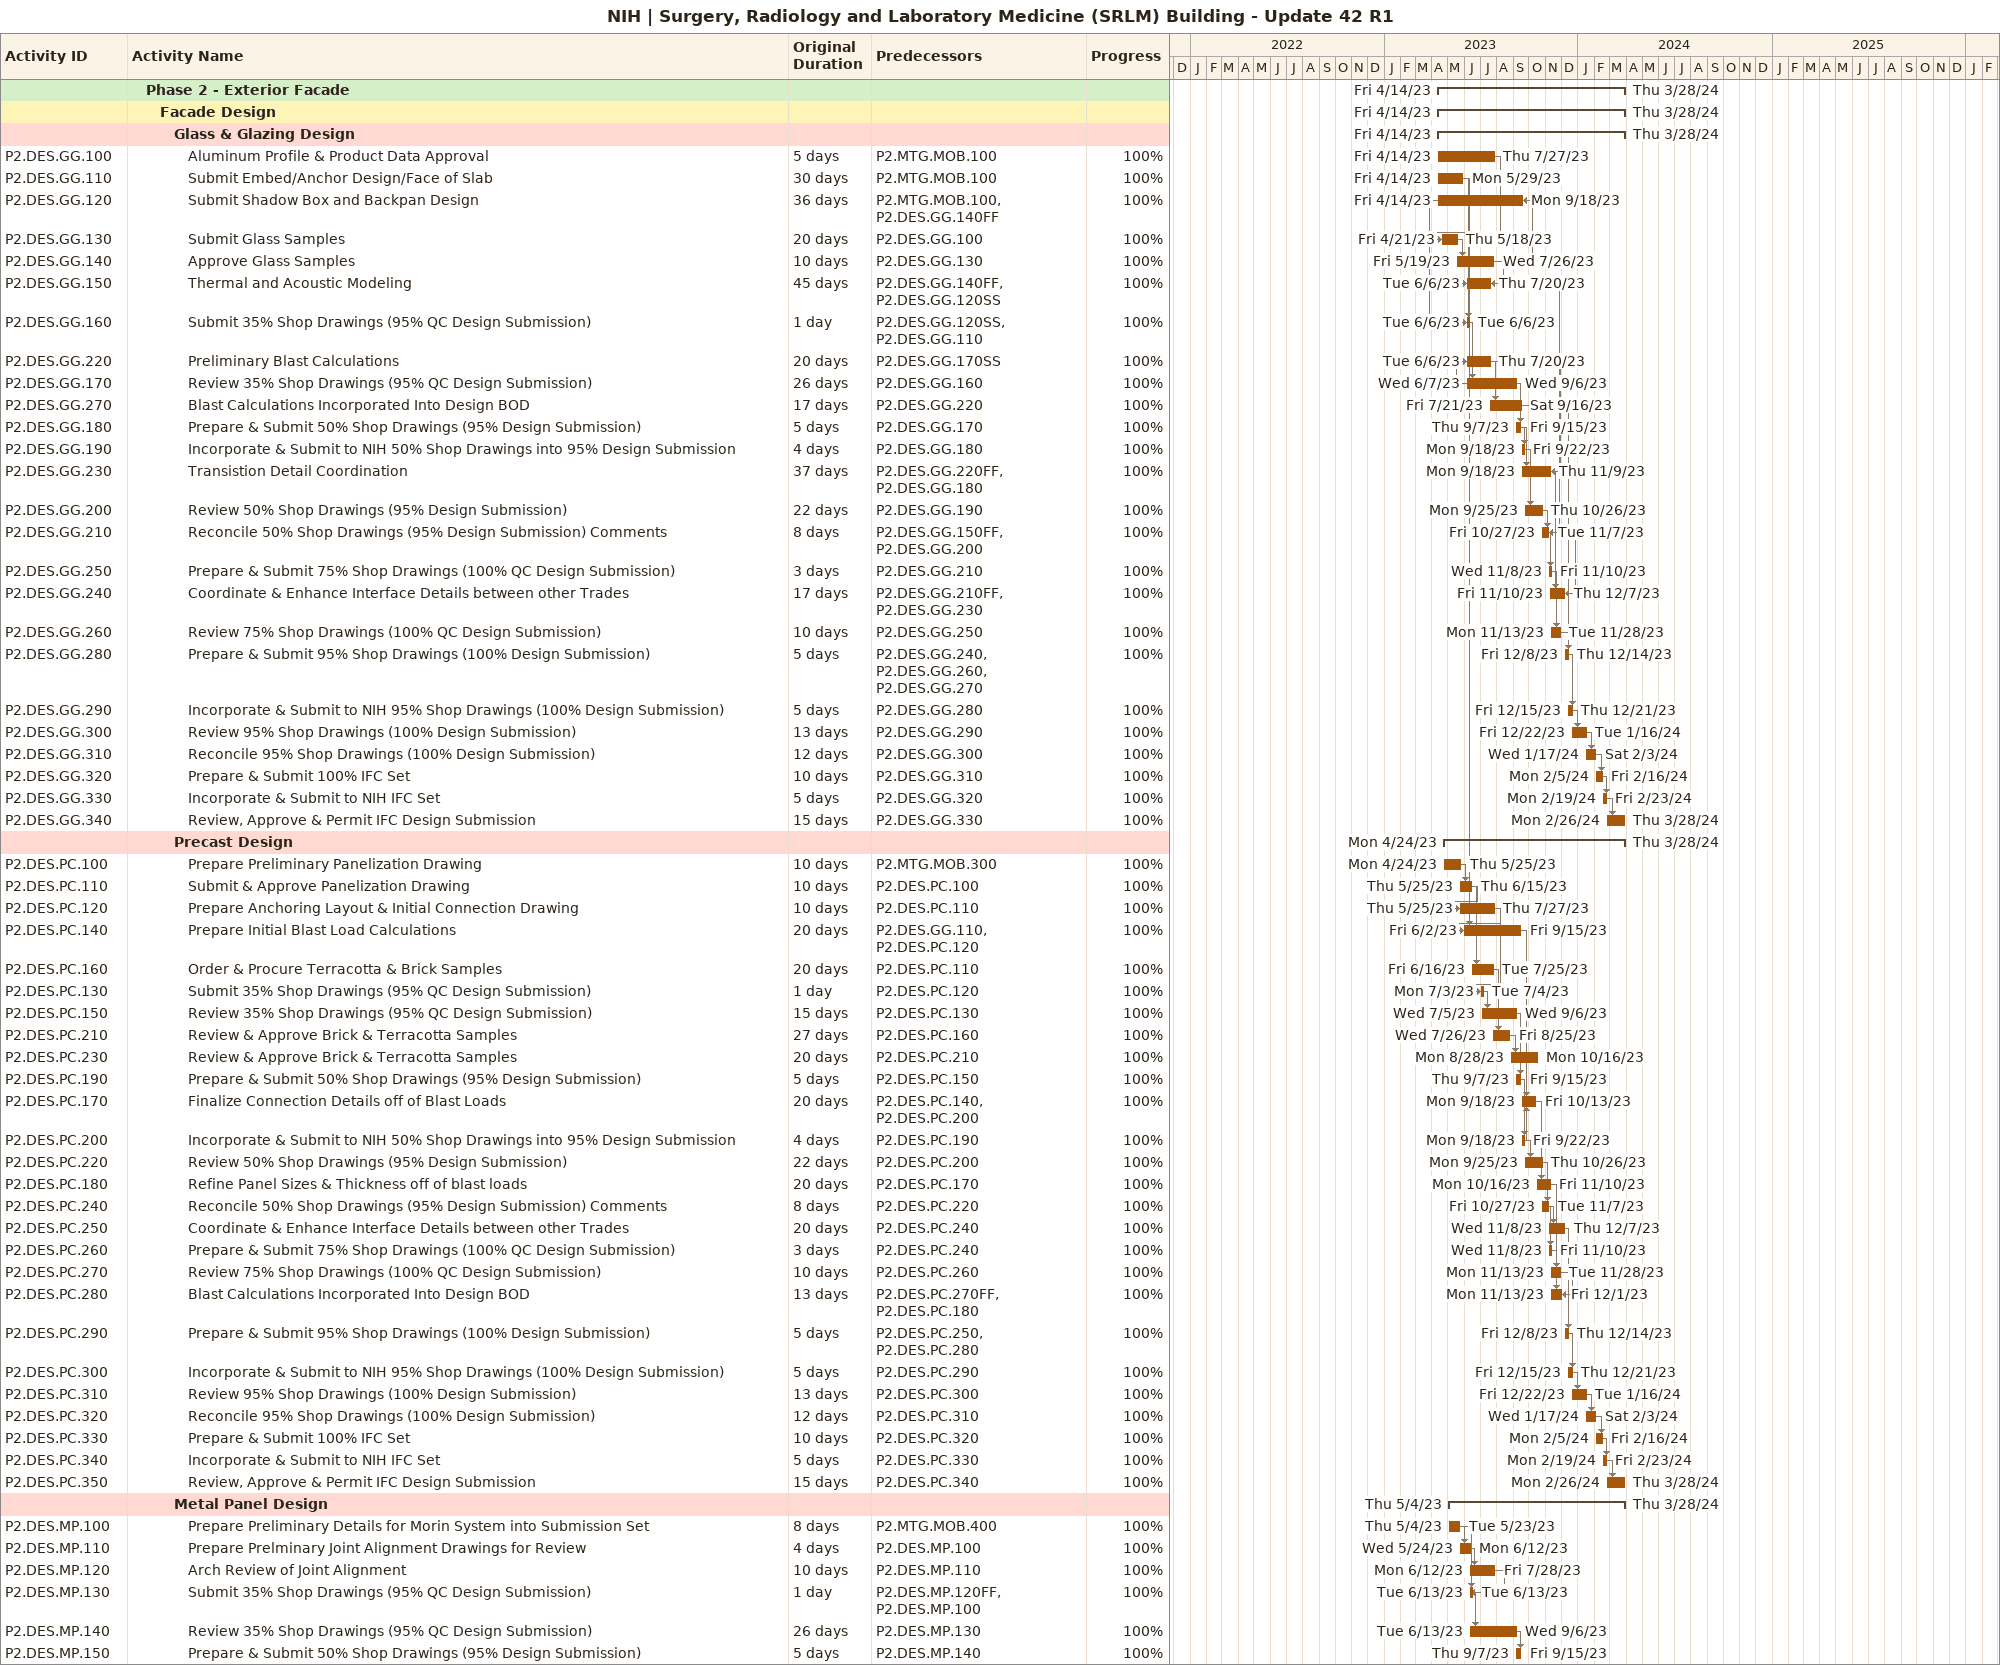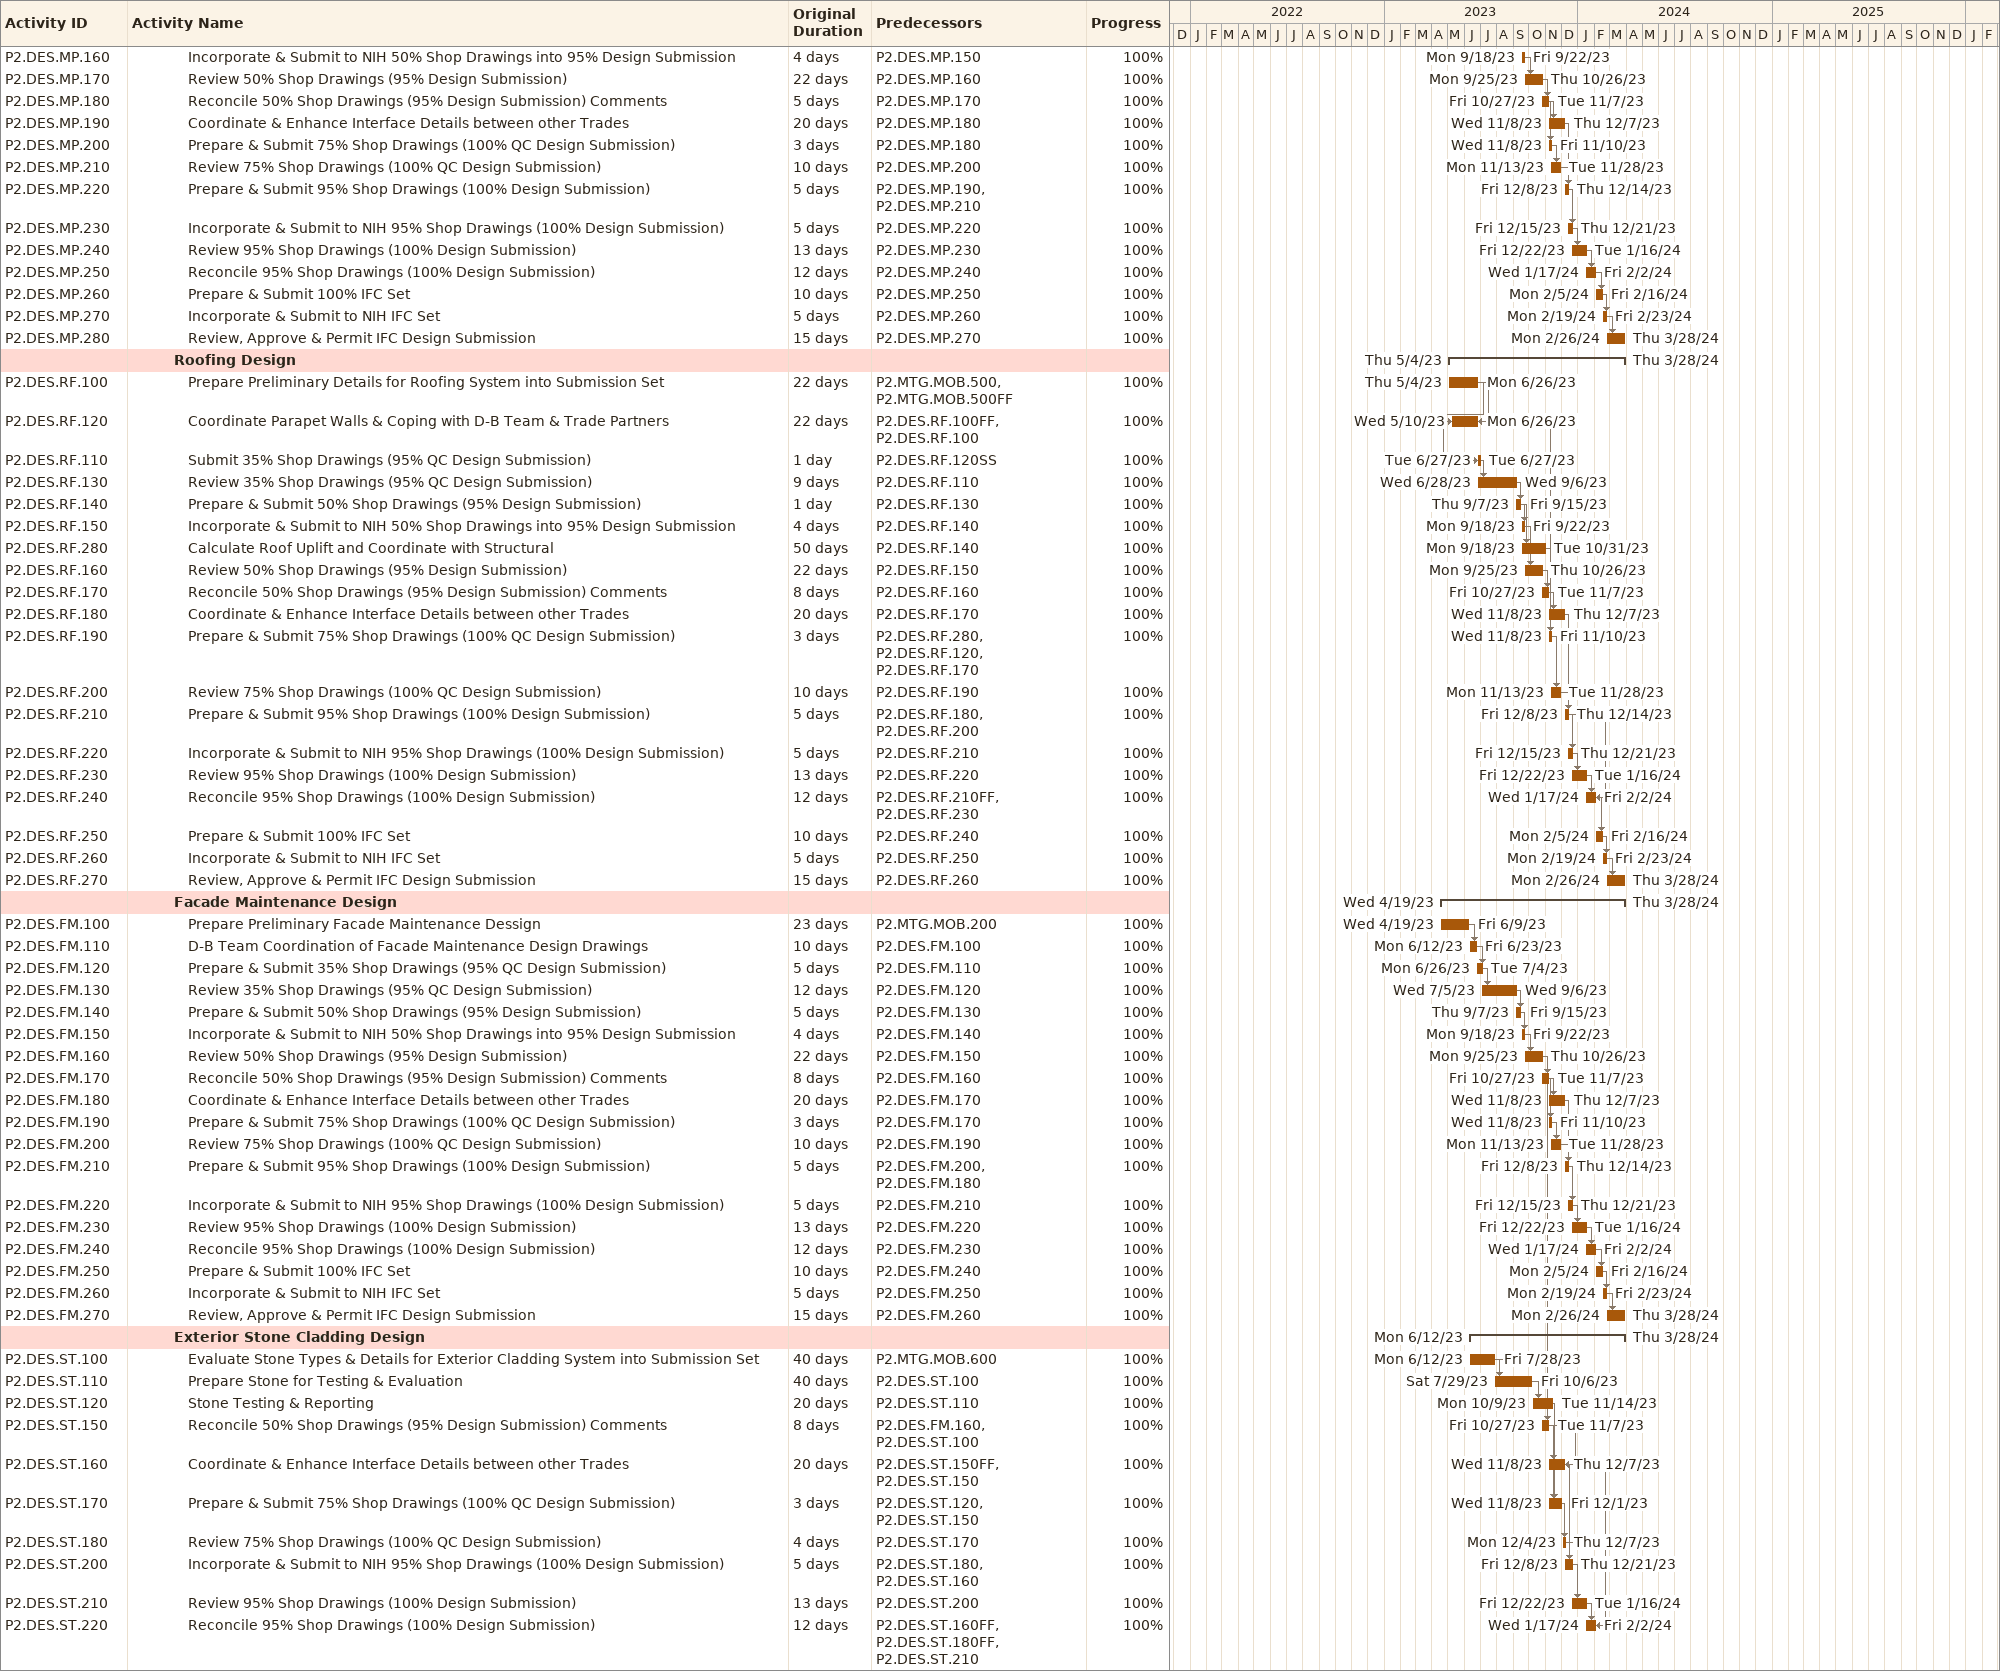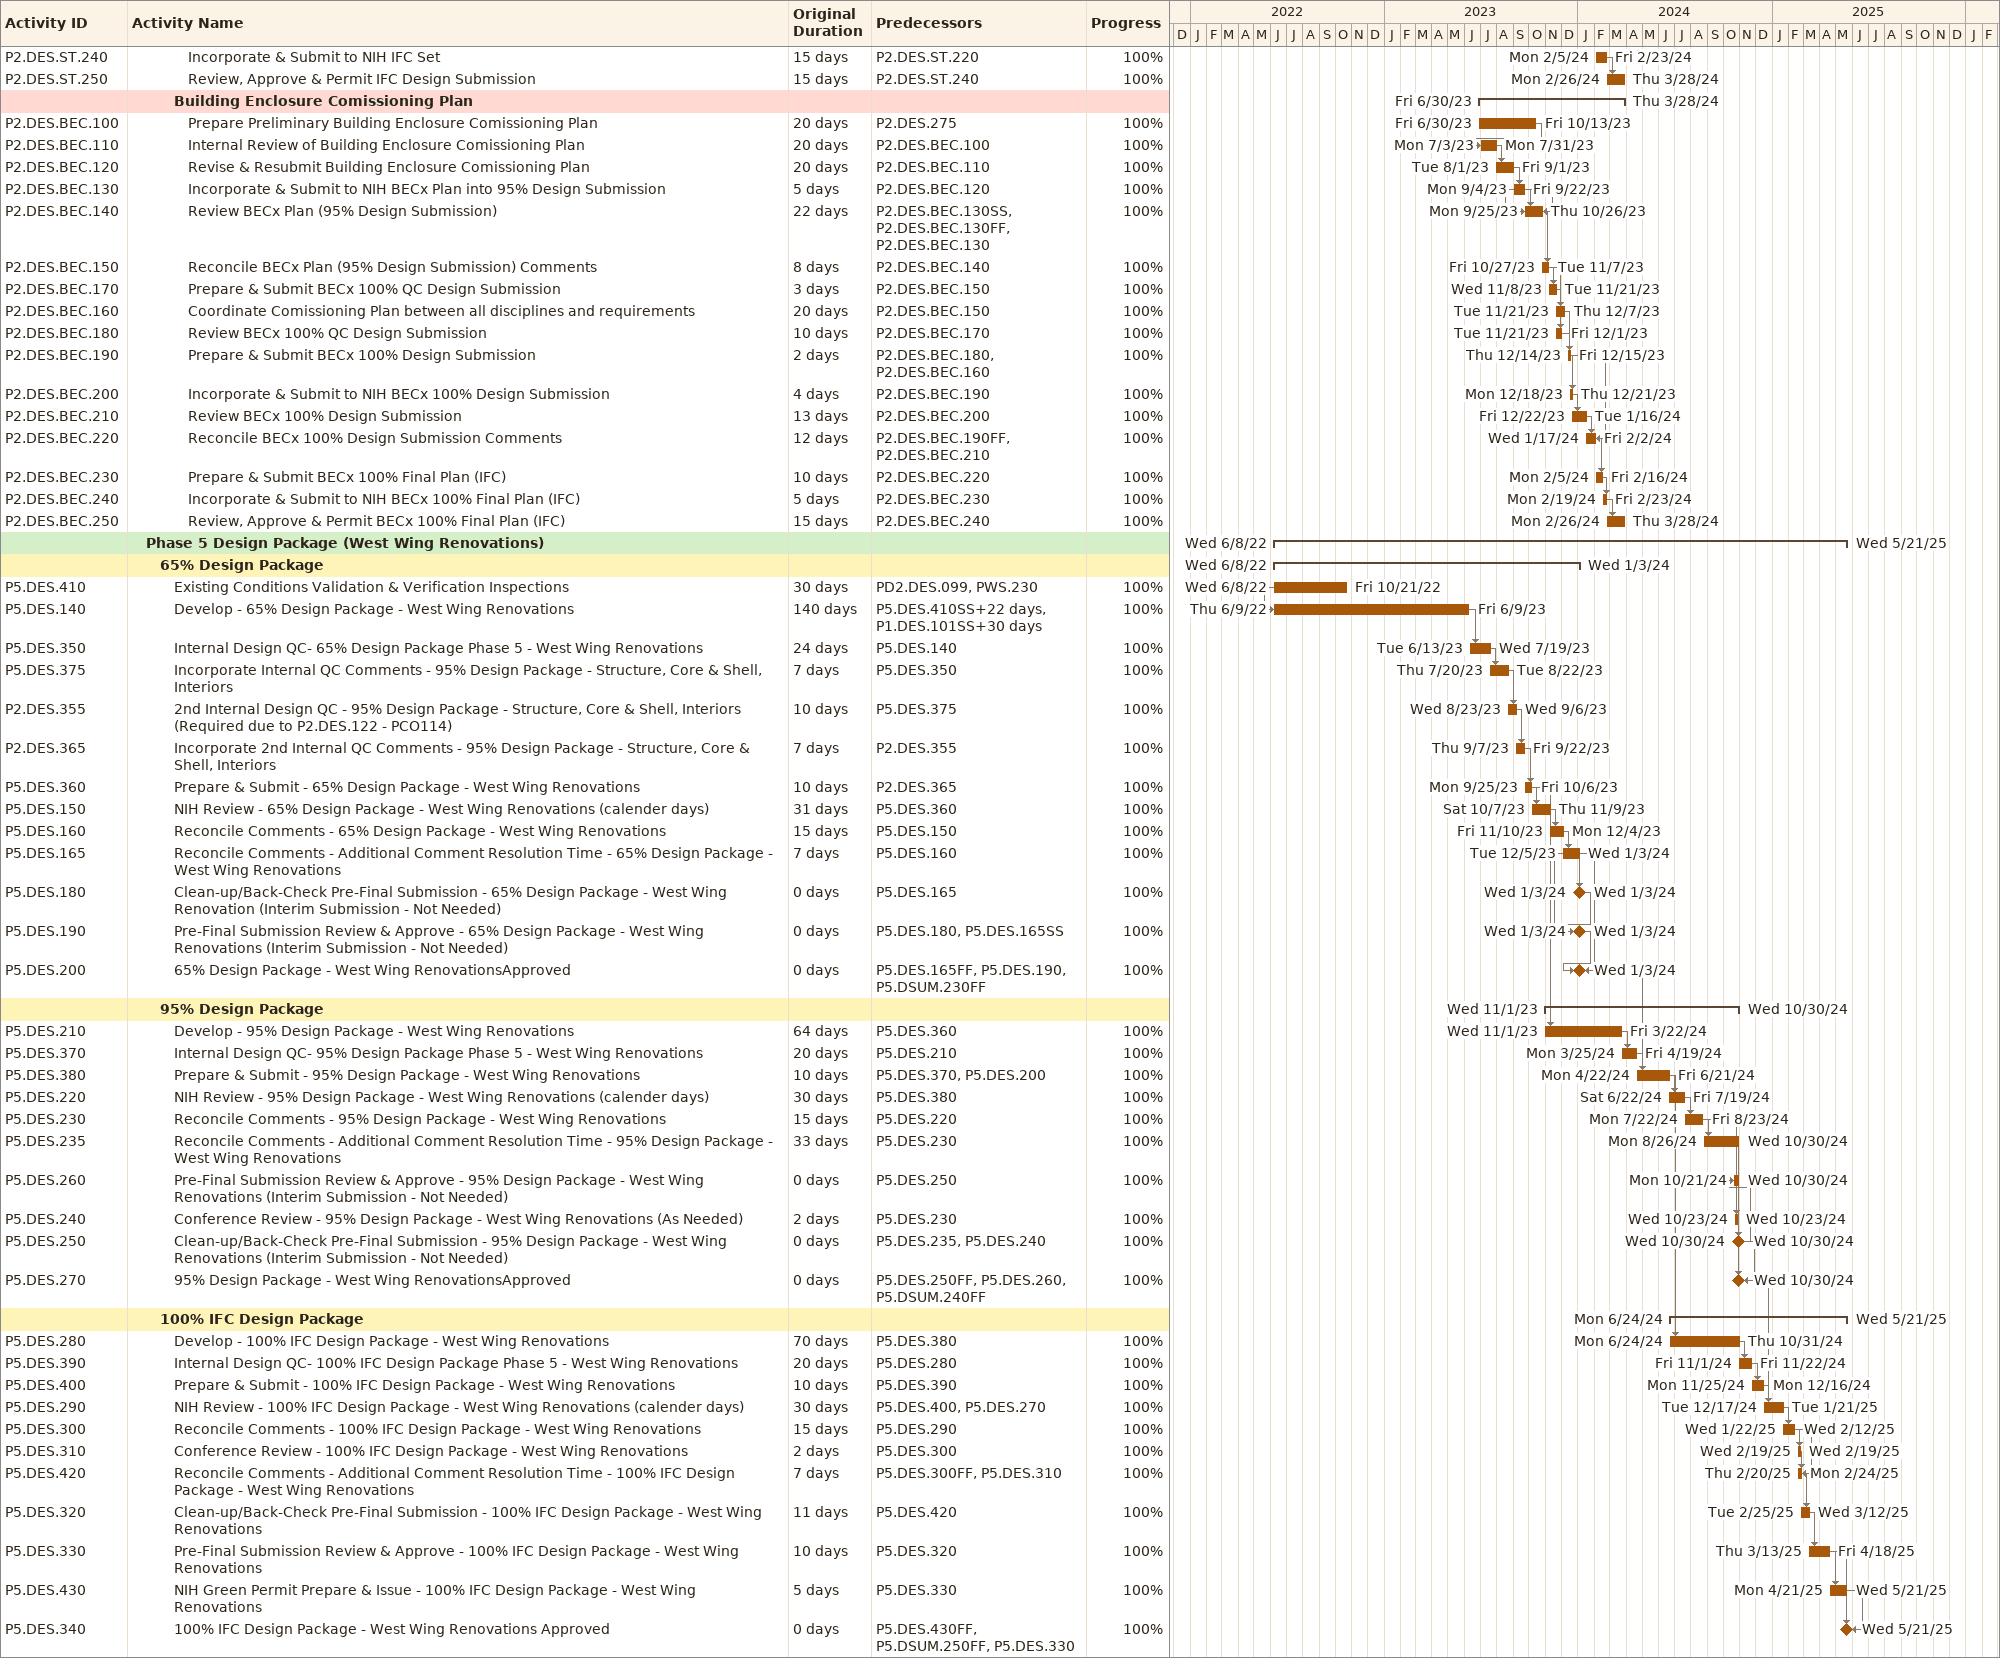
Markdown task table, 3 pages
NIH | Surgery, Radiology and Laboratory Medicine (SRLM) Building - Update 42 R1

| ID | Level | Task | Original duration | Start | Finish | Predecessors | % complete |
|---|---|---|---|---|---|---|---|
|  | 2 | **Phase 2 - Exterior Facade** |  | 2023-04-14 | 2024-03-28 |  |  |
|  | 3 | **Facade Design** |  | 2023-04-14 | 2024-03-28 |  |  |
|  | 4 | **Glass & Glazing Design** |  | 2023-04-14 | 2024-03-28 |  |  |
| P2.DES.GG.100 | 5 | Aluminum Profile & Product Data Approval | 5d | 2023-04-14 | 2023-07-27 | P2.MTG.MOB.100 | 100 |
| P2.DES.GG.110 | 5 | Submit Embed/Anchor Design/Face of Slab | 30d | 2023-04-14 | 2023-05-29 | P2.MTG.MOB.100 | 100 |
| P2.DES.GG.120 | 5 | Submit Shadow Box and Backpan Design | 36d | 2023-04-14 | 2023-09-18 | P2.MTG.MOB.100, P2.DES.GG.140FF | 100 |
| P2.DES.GG.130 | 5 | Submit Glass Samples | 20d | 2023-04-21 | 2023-05-18 | P2.DES.GG.100 | 100 |
| P2.DES.GG.140 | 5 | Approve Glass Samples | 10d | 2023-05-19 | 2023-07-26 | P2.DES.GG.130 | 100 |
| P2.DES.GG.150 | 5 | Thermal and Acoustic Modeling | 45d | 2023-06-06 | 2023-07-20 | P2.DES.GG.140FF, P2.DES.GG.120SS | 100 |
| P2.DES.GG.160 | 5 | Submit 35% Shop Drawings (95% QC Design Submission) | 1d | 2023-06-06 | 2023-06-06 | P2.DES.GG.120SS, P2.DES.GG.110 | 100 |
| P2.DES.GG.220 | 5 | Preliminary Blast Calculations | 20d | 2023-06-06 | 2023-07-20 | P2.DES.GG.170SS | 100 |
| P2.DES.GG.170 | 5 | Review 35% Shop Drawings (95% QC Design Submission) | 26d | 2023-06-07 | 2023-09-06 | P2.DES.GG.160 | 100 |
| P2.DES.GG.270 | 5 | Blast Calculations Incorporated Into Design BOD | 17d | 2023-07-21 | 2023-09-16 | P2.DES.GG.220 | 100 |
| P2.DES.GG.180 | 5 | Prepare & Submit 50% Shop Drawings (95% Design Submission) | 5d | 2023-09-07 | 2023-09-15 | P2.DES.GG.170 | 100 |
| P2.DES.GG.190 | 5 | Incorporate & Submit to NIH 50% Shop Drawings into 95% Design Submission | 4d | 2023-09-18 | 2023-09-22 | P2.DES.GG.180 | 100 |
| P2.DES.GG.230 | 5 | Transistion Detail Coordination | 37d | 2023-09-18 | 2023-11-09 | P2.DES.GG.220FF, P2.DES.GG.180 | 100 |
| P2.DES.GG.200 | 5 | Review 50% Shop Drawings (95% Design Submission) | 22d | 2023-09-25 | 2023-10-26 | P2.DES.GG.190 | 100 |
| P2.DES.GG.210 | 5 | Reconcile 50% Shop Drawings (95% Design Submission) Comments | 8d | 2023-10-27 | 2023-11-07 | P2.DES.GG.150FF, P2.DES.GG.200 | 100 |
| P2.DES.GG.250 | 5 | Prepare & Submit 75% Shop Drawings (100% QC Design Submission) | 3d | 2023-11-08 | 2023-11-10 | P2.DES.GG.210 | 100 |
| P2.DES.GG.240 | 5 | Coordinate & Enhance Interface Details between other Trades | 17d | 2023-11-10 | 2023-12-07 | P2.DES.GG.210FF, P2.DES.GG.230 | 100 |
| P2.DES.GG.260 | 5 | Review 75% Shop Drawings (100% QC Design Submission) | 10d | 2023-11-13 | 2023-11-28 | P2.DES.GG.250 | 100 |
| P2.DES.GG.280 | 5 | Prepare & Submit 95% Shop Drawings (100% Design Submission) | 5d | 2023-12-08 | 2023-12-14 | P2.DES.GG.240, P2.DES.GG.260, P2.DES.GG.270 | 100 |
| P2.DES.GG.290 | 5 | Incorporate & Submit to NIH 95% Shop Drawings (100% Design Submission) | 5d | 2023-12-15 | 2023-12-21 | P2.DES.GG.280 | 100 |
| P2.DES.GG.300 | 5 | Review 95% Shop Drawings (100% Design Submission) | 13d | 2023-12-22 | 2024-01-16 | P2.DES.GG.290 | 100 |
| P2.DES.GG.310 | 5 | Reconcile 95% Shop Drawings (100% Design Submission) | 12d | 2024-01-17 | 2024-02-03 | P2.DES.GG.300 | 100 |
| P2.DES.GG.320 | 5 | Prepare & Submit 100% IFC Set | 10d | 2024-02-05 | 2024-02-16 | P2.DES.GG.310 | 100 |
| P2.DES.GG.330 | 5 | Incorporate & Submit to NIH IFC Set | 5d | 2024-02-19 | 2024-02-23 | P2.DES.GG.320 | 100 |
| P2.DES.GG.340 | 5 | Review, Approve & Permit IFC Design Submission | 15d | 2024-02-26 | 2024-03-28 | P2.DES.GG.330 | 100 |
|  | 4 | **Precast Design** |  | 2023-04-24 | 2024-03-28 |  |  |
| P2.DES.PC.100 | 5 | Prepare Preliminary Panelization Drawing | 10d | 2023-04-24 | 2023-05-25 | P2.MTG.MOB.300 | 100 |
| P2.DES.PC.110 | 5 | Submit & Approve Panelization Drawing | 10d | 2023-05-25 | 2023-06-15 | P2.DES.PC.100 | 100 |
| P2.DES.PC.120 | 5 | Prepare Anchoring Layout & Initial Connection Drawing | 10d | 2023-05-25 | 2023-07-27 | P2.DES.PC.110 | 100 |
| P2.DES.PC.140 | 5 | Prepare Initial Blast Load Calculations | 20d | 2023-06-02 | 2023-09-15 | P2.DES.GG.110, P2.DES.PC.120 | 100 |
| P2.DES.PC.160 | 5 | Order & Procure Terracotta & Brick Samples | 20d | 2023-06-16 | 2023-07-25 | P2.DES.PC.110 | 100 |
| P2.DES.PC.130 | 5 | Submit 35% Shop Drawings (95% QC Design Submission) | 1d | 2023-07-03 | 2023-07-04 | P2.DES.PC.120 | 100 |
| P2.DES.PC.150 | 5 | Review 35% Shop Drawings (95% QC Design Submission) | 15d | 2023-07-05 | 2023-09-06 | P2.DES.PC.130 | 100 |
| P2.DES.PC.210 | 5 | Review & Approve Brick & Terracotta Samples | 27d | 2023-07-26 | 2023-08-25 | P2.DES.PC.160 | 100 |
| P2.DES.PC.230 | 5 | Review & Approve Brick & Terracotta Samples | 20d | 2023-08-28 | 2023-10-16 | P2.DES.PC.210 | 100 |
| P2.DES.PC.190 | 5 | Prepare & Submit 50% Shop Drawings (95% Design Submission) | 5d | 2023-09-07 | 2023-09-15 | P2.DES.PC.150 | 100 |
| P2.DES.PC.170 | 5 | Finalize Connection Details off of Blast Loads | 20d | 2023-09-18 | 2023-10-13 | P2.DES.PC.140, P2.DES.PC.200 | 100 |
| P2.DES.PC.200 | 5 | Incorporate & Submit to NIH 50% Shop Drawings into 95% Design Submission | 4d | 2023-09-18 | 2023-09-22 | P2.DES.PC.190 | 100 |
| P2.DES.PC.220 | 5 | Review 50% Shop Drawings (95% Design Submission) | 22d | 2023-09-25 | 2023-10-26 | P2.DES.PC.200 | 100 |
| P2.DES.PC.180 | 5 | Refine Panel Sizes & Thickness off of blast loads | 20d | 2023-10-16 | 2023-11-10 | P2.DES.PC.170 | 100 |
| P2.DES.PC.240 | 5 | Reconcile 50% Shop Drawings (95% Design Submission) Comments | 8d | 2023-10-27 | 2023-11-07 | P2.DES.PC.220 | 100 |
| P2.DES.PC.250 | 5 | Coordinate & Enhance Interface Details between other Trades | 20d | 2023-11-08 | 2023-12-07 | P2.DES.PC.240 | 100 |
| P2.DES.PC.260 | 5 | Prepare & Submit 75% Shop Drawings (100% QC Design Submission) | 3d | 2023-11-08 | 2023-11-10 | P2.DES.PC.240 | 100 |
| P2.DES.PC.270 | 5 | Review 75% Shop Drawings (100% QC Design Submission) | 10d | 2023-11-13 | 2023-11-28 | P2.DES.PC.260 | 100 |
| P2.DES.PC.280 | 5 | Blast Calculations Incorporated Into Design BOD | 13d | 2023-11-13 | 2023-12-01 | P2.DES.PC.270FF, P2.DES.PC.180 | 100 |
| P2.DES.PC.290 | 5 | Prepare & Submit 95% Shop Drawings (100% Design Submission) | 5d | 2023-12-08 | 2023-12-14 | P2.DES.PC.250, P2.DES.PC.280 | 100 |
| P2.DES.PC.300 | 5 | Incorporate & Submit to NIH 95% Shop Drawings (100% Design Submission) | 5d | 2023-12-15 | 2023-12-21 | P2.DES.PC.290 | 100 |
| P2.DES.PC.310 | 5 | Review 95% Shop Drawings (100% Design Submission) | 13d | 2023-12-22 | 2024-01-16 | P2.DES.PC.300 | 100 |
| P2.DES.PC.320 | 5 | Reconcile 95% Shop Drawings (100% Design Submission) | 12d | 2024-01-17 | 2024-02-03 | P2.DES.PC.310 | 100 |
| P2.DES.PC.330 | 5 | Prepare & Submit 100% IFC Set | 10d | 2024-02-05 | 2024-02-16 | P2.DES.PC.320 | 100 |
| P2.DES.PC.340 | 5 | Incorporate & Submit to NIH IFC Set | 5d | 2024-02-19 | 2024-02-23 | P2.DES.PC.330 | 100 |
| P2.DES.PC.350 | 5 | Review, Approve & Permit IFC Design Submission | 15d | 2024-02-26 | 2024-03-28 | P2.DES.PC.340 | 100 |
|  | 4 | **Metal Panel Design** |  | 2023-05-04 | 2024-03-28 |  |  |
| P2.DES.MP.100 | 5 | Prepare Preliminary Details for Morin System into Submission Set | 8d | 2023-05-04 | 2023-05-23 | P2.MTG.MOB.400 | 100 |
| P2.DES.MP.110 | 5 | Prepare Prelminary Joint Alignment Drawings for Review | 4d | 2023-05-24 | 2023-06-12 | P2.DES.MP.100 | 100 |
| P2.DES.MP.120 | 5 | Arch Review of Joint Alignment | 10d | 2023-06-12 | 2023-07-28 | P2.DES.MP.110 | 100 |
| P2.DES.MP.130 | 5 | Submit 35% Shop Drawings (95% QC Design Submission) | 1d | 2023-06-13 | 2023-06-13 | P2.DES.MP.120FF, P2.DES.MP.100 | 100 |
| P2.DES.MP.140 | 5 | Review 35% Shop Drawings (95% QC Design Submission) | 26d | 2023-06-13 | 2023-09-06 | P2.DES.MP.130 | 100 |
| P2.DES.MP.150 | 5 | Prepare & Submit 50% Shop Drawings (95% Design Submission) | 5d | 2023-09-07 | 2023-09-15 | P2.DES.MP.140 | 100 |
| P2.DES.MP.160 | 5 | Incorporate & Submit to NIH 50% Shop Drawings into 95% Design Submission | 4d | 2023-09-18 | 2023-09-22 | P2.DES.MP.150 | 100 |
| P2.DES.MP.170 | 5 | Review 50% Shop Drawings (95% Design Submission) | 22d | 2023-09-25 | 2023-10-26 | P2.DES.MP.160 | 100 |
| P2.DES.MP.180 | 5 | Reconcile 50% Shop Drawings (95% Design Submission) Comments | 5d | 2023-10-27 | 2023-11-07 | P2.DES.MP.170 | 100 |
| P2.DES.MP.190 | 5 | Coordinate & Enhance Interface Details between other Trades | 20d | 2023-11-08 | 2023-12-07 | P2.DES.MP.180 | 100 |
| P2.DES.MP.200 | 5 | Prepare & Submit 75% Shop Drawings (100% QC Design Submission) | 3d | 2023-11-08 | 2023-11-10 | P2.DES.MP.180 | 100 |
| P2.DES.MP.210 | 5 | Review 75% Shop Drawings (100% QC Design Submission) | 10d | 2023-11-13 | 2023-11-28 | P2.DES.MP.200 | 100 |
| P2.DES.MP.220 | 5 | Prepare & Submit 95% Shop Drawings (100% Design Submission) | 5d | 2023-12-08 | 2023-12-14 | P2.DES.MP.190, P2.DES.MP.210 | 100 |
| P2.DES.MP.230 | 5 | Incorporate & Submit to NIH 95% Shop Drawings (100% Design Submission) | 5d | 2023-12-15 | 2023-12-21 | P2.DES.MP.220 | 100 |
| P2.DES.MP.240 | 5 | Review 95% Shop Drawings (100% Design Submission) | 13d | 2023-12-22 | 2024-01-16 | P2.DES.MP.230 | 100 |
| P2.DES.MP.250 | 5 | Reconcile 95% Shop Drawings (100% Design Submission) | 12d | 2024-01-17 | 2024-02-02 | P2.DES.MP.240 | 100 |
| P2.DES.MP.260 | 5 | Prepare & Submit 100% IFC Set | 10d | 2024-02-05 | 2024-02-16 | P2.DES.MP.250 | 100 |
| P2.DES.MP.270 | 5 | Incorporate & Submit to NIH IFC Set | 5d | 2024-02-19 | 2024-02-23 | P2.DES.MP.260 | 100 |
| P2.DES.MP.280 | 5 | Review, Approve & Permit IFC Design Submission | 15d | 2024-02-26 | 2024-03-28 | P2.DES.MP.270 | 100 |
|  | 4 | **Roofing Design** |  | 2023-05-04 | 2024-03-28 |  |  |
| P2.DES.RF.100 | 5 | Prepare Preliminary Details for Roofing System into Submission Set | 22d | 2023-05-04 | 2023-06-26 | P2.MTG.MOB.500, P2.MTG.MOB.500FF | 100 |
| P2.DES.RF.120 | 5 | Coordinate Parapet Walls & Coping with D-B Team & Trade Partners | 22d | 2023-05-10 | 2023-06-26 | P2.DES.RF.100FF, P2.DES.RF.100 | 100 |
| P2.DES.RF.110 | 5 | Submit 35% Shop Drawings (95% QC Design Submission) | 1d | 2023-06-27 | 2023-06-27 | P2.DES.RF.120SS | 100 |
| P2.DES.RF.130 | 5 | Review 35% Shop Drawings (95% QC Design Submission) | 9d | 2023-06-28 | 2023-09-06 | P2.DES.RF.110 | 100 |
| P2.DES.RF.140 | 5 | Prepare & Submit 50% Shop Drawings (95% Design Submission) | 1d | 2023-09-07 | 2023-09-15 | P2.DES.RF.130 | 100 |
| P2.DES.RF.150 | 5 | Incorporate & Submit to NIH 50% Shop Drawings into 95% Design Submission | 4d | 2023-09-18 | 2023-09-22 | P2.DES.RF.140 | 100 |
| P2.DES.RF.280 | 5 | Calculate Roof Uplift and Coordinate with Structural | 50d | 2023-09-18 | 2023-10-31 | P2.DES.RF.140 | 100 |
| P2.DES.RF.160 | 5 | Review 50% Shop Drawings (95% Design Submission) | 22d | 2023-09-25 | 2023-10-26 | P2.DES.RF.150 | 100 |
| P2.DES.RF.170 | 5 | Reconcile 50% Shop Drawings (95% Design Submission) Comments | 8d | 2023-10-27 | 2023-11-07 | P2.DES.RF.160 | 100 |
| P2.DES.RF.180 | 5 | Coordinate & Enhance Interface Details between other Trades | 20d | 2023-11-08 | 2023-12-07 | P2.DES.RF.170 | 100 |
| P2.DES.RF.190 | 5 | Prepare & Submit 75% Shop Drawings (100% QC Design Submission) | 3d | 2023-11-08 | 2023-11-10 | P2.DES.RF.280, P2.DES.RF.120, P2.DES.RF.170 | 100 |
| P2.DES.RF.200 | 5 | Review 75% Shop Drawings (100% QC Design Submission) | 10d | 2023-11-13 | 2023-11-28 | P2.DES.RF.190 | 100 |
| P2.DES.RF.210 | 5 | Prepare & Submit 95% Shop Drawings (100% Design Submission) | 5d | 2023-12-08 | 2023-12-14 | P2.DES.RF.180, P2.DES.RF.200 | 100 |
| P2.DES.RF.220 | 5 | Incorporate & Submit to NIH 95% Shop Drawings (100% Design Submission) | 5d | 2023-12-15 | 2023-12-21 | P2.DES.RF.210 | 100 |
| P2.DES.RF.230 | 5 | Review 95% Shop Drawings (100% Design Submission) | 13d | 2023-12-22 | 2024-01-16 | P2.DES.RF.220 | 100 |
| P2.DES.RF.240 | 5 | Reconcile 95% Shop Drawings (100% Design Submission) | 12d | 2024-01-17 | 2024-02-02 | P2.DES.RF.210FF, P2.DES.RF.230 | 100 |
| P2.DES.RF.250 | 5 | Prepare & Submit 100% IFC Set | 10d | 2024-02-05 | 2024-02-16 | P2.DES.RF.240 | 100 |
| P2.DES.RF.260 | 5 | Incorporate & Submit to NIH IFC Set | 5d | 2024-02-19 | 2024-02-23 | P2.DES.RF.250 | 100 |
| P2.DES.RF.270 | 5 | Review, Approve & Permit IFC Design Submission | 15d | 2024-02-26 | 2024-03-28 | P2.DES.RF.260 | 100 |
|  | 4 | **Facade Maintenance Design** |  | 2023-04-19 | 2024-03-28 |  |  |
| P2.DES.FM.100 | 5 | Prepare Preliminary Facade Maintenance Dessign | 23d | 2023-04-19 | 2023-06-09 | P2.MTG.MOB.200 | 100 |
| P2.DES.FM.110 | 5 | D-B Team Coordination of Facade Maintenance Design Drawings | 10d | 2023-06-12 | 2023-06-23 | P2.DES.FM.100 | 100 |
| P2.DES.FM.120 | 5 | Prepare & Submit 35% Shop Drawings (95% QC Design Submission) | 5d | 2023-06-26 | 2023-07-04 | P2.DES.FM.110 | 100 |
| P2.DES.FM.130 | 5 | Review 35% Shop Drawings (95% QC Design Submission) | 12d | 2023-07-05 | 2023-09-06 | P2.DES.FM.120 | 100 |
| P2.DES.FM.140 | 5 | Prepare & Submit 50% Shop Drawings (95% Design Submission) | 5d | 2023-09-07 | 2023-09-15 | P2.DES.FM.130 | 100 |
| P2.DES.FM.150 | 5 | Incorporate & Submit to NIH 50% Shop Drawings into 95% Design Submission | 4d | 2023-09-18 | 2023-09-22 | P2.DES.FM.140 | 100 |
| P2.DES.FM.160 | 5 | Review 50% Shop Drawings (95% Design Submission) | 22d | 2023-09-25 | 2023-10-26 | P2.DES.FM.150 | 100 |
| P2.DES.FM.170 | 5 | Reconcile 50% Shop Drawings (95% Design Submission) Comments | 8d | 2023-10-27 | 2023-11-07 | P2.DES.FM.160 | 100 |
| P2.DES.FM.180 | 5 | Coordinate & Enhance Interface Details between other Trades | 20d | 2023-11-08 | 2023-12-07 | P2.DES.FM.170 | 100 |
| P2.DES.FM.190 | 5 | Prepare & Submit 75% Shop Drawings (100% QC Design Submission) | 3d | 2023-11-08 | 2023-11-10 | P2.DES.FM.170 | 100 |
| P2.DES.FM.200 | 5 | Review 75% Shop Drawings (100% QC Design Submission) | 10d | 2023-11-13 | 2023-11-28 | P2.DES.FM.190 | 100 |
| P2.DES.FM.210 | 5 | Prepare & Submit 95% Shop Drawings (100% Design Submission) | 5d | 2023-12-08 | 2023-12-14 | P2.DES.FM.200, P2.DES.FM.180 | 100 |
| P2.DES.FM.220 | 5 | Incorporate & Submit to NIH 95% Shop Drawings (100% Design Submission) | 5d | 2023-12-15 | 2023-12-21 | P2.DES.FM.210 | 100 |
| P2.DES.FM.230 | 5 | Review 95% Shop Drawings (100% Design Submission) | 13d | 2023-12-22 | 2024-01-16 | P2.DES.FM.220 | 100 |
| P2.DES.FM.240 | 5 | Reconcile 95% Shop Drawings (100% Design Submission) | 12d | 2024-01-17 | 2024-02-02 | P2.DES.FM.230 | 100 |
| P2.DES.FM.250 | 5 | Prepare & Submit 100% IFC Set | 10d | 2024-02-05 | 2024-02-16 | P2.DES.FM.240 | 100 |
| P2.DES.FM.260 | 5 | Incorporate & Submit to NIH IFC Set | 5d | 2024-02-19 | 2024-02-23 | P2.DES.FM.250 | 100 |
| P2.DES.FM.270 | 5 | Review, Approve & Permit IFC Design Submission | 15d | 2024-02-26 | 2024-03-28 | P2.DES.FM.260 | 100 |
|  | 4 | **Exterior Stone Cladding Design** |  | 2023-06-12 | 2024-03-28 |  |  |
| P2.DES.ST.100 | 5 | Evaluate Stone Types & Details for Exterior Cladding System into Submission Set | 40d | 2023-06-12 | 2023-07-28 | P2.MTG.MOB.600 | 100 |
| P2.DES.ST.110 | 5 | Prepare Stone for Testing & Evaluation | 40d | 2023-07-29 | 2023-10-06 | P2.DES.ST.100 | 100 |
| P2.DES.ST.120 | 5 | Stone Testing & Reporting | 20d | 2023-10-09 | 2023-11-14 | P2.DES.ST.110 | 100 |
| P2.DES.ST.150 | 5 | Reconcile 50% Shop Drawings (95% Design Submission) Comments | 8d | 2023-10-27 | 2023-11-07 | P2.DES.FM.160, P2.DES.ST.100 | 100 |
| P2.DES.ST.160 | 5 | Coordinate & Enhance Interface Details between other Trades | 20d | 2023-11-08 | 2023-12-07 | P2.DES.ST.150FF, P2.DES.ST.150 | 100 |
| P2.DES.ST.170 | 5 | Prepare & Submit 75% Shop Drawings (100% QC Design Submission) | 3d | 2023-11-08 | 2023-12-01 | P2.DES.ST.120, P2.DES.ST.150 | 100 |
| P2.DES.ST.180 | 5 | Review 75% Shop Drawings (100% QC Design Submission) | 4d | 2023-12-04 | 2023-12-07 | P2.DES.ST.170 | 100 |
| P2.DES.ST.200 | 5 | Incorporate & Submit to NIH 95% Shop Drawings (100% Design Submission) | 5d | 2023-12-08 | 2023-12-21 | P2.DES.ST.180, P2.DES.ST.160 | 100 |
| P2.DES.ST.210 | 5 | Review 95% Shop Drawings (100% Design Submission) | 13d | 2023-12-22 | 2024-01-16 | P2.DES.ST.200 | 100 |
| P2.DES.ST.220 | 5 | Reconcile 95% Shop Drawings (100% Design Submission) | 12d | 2024-01-17 | 2024-02-02 | P2.DES.ST.160FF, P2.DES.ST.180FF, P2.DES.ST.210 | 100 |
| P2.DES.ST.240 | 5 | Incorporate & Submit to NIH IFC Set | 15d | 2024-02-05 | 2024-02-23 | P2.DES.ST.220 | 100 |
| P2.DES.ST.250 | 5 | Review, Approve & Permit IFC Design Submission | 15d | 2024-02-26 | 2024-03-28 | P2.DES.ST.240 | 100 |
|  | 4 | **Building Enclosure Comissioning Plan** |  | 2023-06-30 | 2024-03-28 |  |  |
| P2.DES.BEC.100 | 5 | Prepare Preliminary Building Enclosure Comissioning Plan | 20d | 2023-06-30 | 2023-10-13 | P2.DES.275 | 100 |
| P2.DES.BEC.110 | 5 | Internal Review of Building Enclosure Comissioning Plan | 20d | 2023-07-03 | 2023-07-31 | P2.DES.BEC.100 | 100 |
| P2.DES.BEC.120 | 5 | Revise & Resubmit Building Enclosure Comissioning Plan | 20d | 2023-08-01 | 2023-09-01 | P2.DES.BEC.110 | 100 |
| P2.DES.BEC.130 | 5 | Incorporate & Submit to NIH BECx Plan into 95% Design Submission | 5d | 2023-09-04 | 2023-09-22 | P2.DES.BEC.120 | 100 |
| P2.DES.BEC.140 | 5 | Review BECx Plan (95% Design Submission) | 22d | 2023-09-25 | 2023-10-26 | P2.DES.BEC.130SS, P2.DES.BEC.130FF, P2.DES.BEC.130 | 100 |
| P2.DES.BEC.150 | 5 | Reconcile BECx Plan (95% Design Submission) Comments | 8d | 2023-10-27 | 2023-11-07 | P2.DES.BEC.140 | 100 |
| P2.DES.BEC.170 | 5 | Prepare & Submit BECx 100% QC Design Submission | 3d | 2023-11-08 | 2023-11-21 | P2.DES.BEC.150 | 100 |
| P2.DES.BEC.160 | 5 | Coordinate Comissioning Plan between all disciplines and requirements | 20d | 2023-11-21 | 2023-12-07 | P2.DES.BEC.150 | 100 |
| P2.DES.BEC.180 | 5 | Review BECx 100% QC Design Submission | 10d | 2023-11-21 | 2023-12-01 | P2.DES.BEC.170 | 100 |
| P2.DES.BEC.190 | 5 | Prepare & Submit BECx 100% Design Submission | 2d | 2023-12-14 | 2023-12-15 | P2.DES.BEC.180, P2.DES.BEC.160 | 100 |
| P2.DES.BEC.200 | 5 | Incorporate & Submit to NIH BECx 100% Design Submission | 4d | 2023-12-18 | 2023-12-21 | P2.DES.BEC.190 | 100 |
| P2.DES.BEC.210 | 5 | Review BECx 100% Design Submission | 13d | 2023-12-22 | 2024-01-16 | P2.DES.BEC.200 | 100 |
| P2.DES.BEC.220 | 5 | Reconcile BECx 100% Design Submission Comments | 12d | 2024-01-17 | 2024-02-02 | P2.DES.BEC.190FF, P2.DES.BEC.210 | 100 |
| P2.DES.BEC.230 | 5 | Prepare & Submit BECx 100% Final Plan (IFC) | 10d | 2024-02-05 | 2024-02-16 | P2.DES.BEC.220 | 100 |
| P2.DES.BEC.240 | 5 | Incorporate & Submit to NIH BECx 100% Final Plan (IFC) | 5d | 2024-02-19 | 2024-02-23 | P2.DES.BEC.230 | 100 |
| P2.DES.BEC.250 | 5 | Review, Approve & Permit BECx 100% Final Plan (IFC) | 15d | 2024-02-26 | 2024-03-28 | P2.DES.BEC.240 | 100 |
|  | 2 | **Phase 5 Design Package (West Wing Renovations)** |  | 2022-06-08 | 2025-05-21 |  |  |
|  | 3 | **65% Design Package** |  | 2022-06-08 | 2024-01-03 |  |  |
| P5.DES.410 | 4 | Existing Conditions Validation & Verification Inspections | 30d | 2022-06-08 | 2022-10-21 | PD2.DES.099, PWS.230 | 100 |
| P5.DES.140 | 4 | Develop - 65% Design Package - West Wing Renovations | 140d | 2022-06-09 | 2023-06-09 | P5.DES.410SS+22d, P1.DES.101SS+30d | 100 |
| P5.DES.350 | 4 | Internal Design QC- 65% Design Package Phase 5 - West Wing Renovations | 24d | 2023-06-13 | 2023-07-19 | P5.DES.140 | 100 |
| P5.DES.375 | 4 | Incorporate Internal QC Comments - 95% Design Package - Structure, Core & Shell, Interiors | 7d | 2023-07-20 | 2023-08-22 | P5.DES.350 | 100 |
| P2.DES.355 | 4 | 2nd Internal Design QC - 95% Design Package - Structure, Core & Shell, Interiors (Required due to P2.DES.122 - PCO114) | 10d | 2023-08-23 | 2023-09-06 | P5.DES.375 | 100 |
| P2.DES.365 | 4 | Incorporate 2nd Internal QC Comments - 95% Design Package - Structure, Core & Shell, Interiors | 7d | 2023-09-07 | 2023-09-22 | P2.DES.355 | 100 |
| P5.DES.360 | 4 | Prepare & Submit - 65% Design Package - West Wing Renovations | 10d | 2023-09-25 | 2023-10-06 | P2.DES.365 | 100 |
| P5.DES.150 | 4 | NIH Review - 65% Design Package - West Wing Renovations (calender days) | 31d | 2023-10-07 | 2023-11-09 | P5.DES.360 | 100 |
| P5.DES.160 | 4 | Reconcile Comments - 65% Design Package - West Wing Renovations | 15d | 2023-11-10 | 2023-12-04 | P5.DES.150 | 100 |
| P5.DES.165 | 4 | Reconcile Comments - Additional Comment Resolution Time - 65% Design Package - West Wing Renovations | 7d | 2023-12-05 | 2024-01-03 | P5.DES.160 | 100 |
| P5.DES.180 | 4 | Clean-up/Back-Check Pre-Final Submission - 65% Design Package - West Wing Renovation (Interim Submission - Not Needed) | 0d | 2024-01-03 | 2024-01-03 | P5.DES.165 | 100 |
| P5.DES.190 | 4 | Pre-Final Submission Review & Approve - 65% Design Package - West Wing Renovations (Interim Submission - Not Needed) | 0d | 2024-01-03 | 2024-01-03 | P5.DES.180, P5.DES.165SS | 100 |
| P5.DES.200 | 4 | 65% Design Package - West Wing RenovationsApproved | 0d | 2024-01-03 | 2024-01-03 | P5.DES.165FF, P5.DES.190, P5.DSUM.230FF | 100 |
|  | 3 | **95% Design Package** |  | 2023-11-01 | 2024-10-30 |  |  |
| P5.DES.210 | 4 | Develop - 95% Design Package - West Wing Renovations | 64d | 2023-11-01 | 2024-03-22 | P5.DES.360 | 100 |
| P5.DES.370 | 4 | Internal Design QC- 95% Design Package Phase 5 - West Wing Renovations | 20d | 2024-03-25 | 2024-04-19 | P5.DES.210 | 100 |
| P5.DES.380 | 4 | Prepare & Submit - 95% Design Package - West Wing Renovations | 10d | 2024-04-22 | 2024-06-21 | P5.DES.370, P5.DES.200 | 100 |
| P5.DES.220 | 4 | NIH Review - 95% Design Package - West Wing Renovations (calender days) | 30d | 2024-06-22 | 2024-07-19 | P5.DES.380 | 100 |
| P5.DES.230 | 4 | Reconcile Comments - 95% Design Package - West Wing Renovations | 15d | 2024-07-22 | 2024-08-23 | P5.DES.220 | 100 |
| P5.DES.235 | 4 | Reconcile Comments - Additional Comment Resolution Time - 95% Design Package - West Wing Renovations | 33d | 2024-08-26 | 2024-10-30 | P5.DES.230 | 100 |
| P5.DES.260 | 4 | Pre-Final Submission Review & Approve - 95% Design Package - West Wing Renovations (Interim Submission - Not Needed) | 0d | 2024-10-21 | 2024-10-30 | P5.DES.250 | 100 |
| P5.DES.240 | 4 | Conference Review - 95% Design Package - West Wing Renovations (As Needed) | 2d | 2024-10-23 | 2024-10-23 | P5.DES.230 | 100 |
| P5.DES.250 | 4 | Clean-up/Back-Check Pre-Final Submission - 95% Design Package - West Wing Renovations (Interim Submission - Not Needed) | 0d | 2024-10-30 | 2024-10-30 | P5.DES.235, P5.DES.240 | 100 |
| P5.DES.270 | 4 | 95% Design Package - West Wing RenovationsApproved | 0d | 2024-10-30 | 2024-10-30 | P5.DES.250FF, P5.DES.260, P5.DSUM.240FF | 100 |
|  | 3 | **100% IFC Design Package** |  | 2024-06-24 | 2025-05-21 |  |  |
| P5.DES.280 | 4 | Develop - 100% IFC Design Package - West Wing Renovations | 70d | 2024-06-24 | 2024-10-31 | P5.DES.380 | 100 |
| P5.DES.390 | 4 | Internal Design QC- 100% IFC Design Package Phase 5 - West Wing Renovations | 20d | 2024-11-01 | 2024-11-22 | P5.DES.280 | 100 |
| P5.DES.400 | 4 | Prepare & Submit - 100% IFC Design Package - West Wing Renovations | 10d | 2024-11-25 | 2024-12-16 | P5.DES.390 | 100 |
| P5.DES.290 | 4 | NIH Review - 100% IFC Design Package - West Wing Renovations (calender days) | 30d | 2024-12-17 | 2025-01-21 | P5.DES.400, P5.DES.270 | 100 |
| P5.DES.300 | 4 | Reconcile Comments - 100% IFC Design Package - West Wing Renovations | 15d | 2025-01-22 | 2025-02-12 | P5.DES.290 | 100 |
| P5.DES.310 | 4 | Conference Review - 100% IFC Design Package - West Wing Renovations | 2d | 2025-02-19 | 2025-02-19 | P5.DES.300 | 100 |
| P5.DES.420 | 4 | Reconcile Comments - Additional Comment Resolution Time - 100% IFC Design Package - West Wing Renovations | 7d | 2025-02-20 | 2025-02-24 | P5.DES.300FF, P5.DES.310 | 100 |
| P5.DES.320 | 4 | Clean-up/Back-Check Pre-Final Submission - 100% IFC Design Package - West Wing Renovations | 11d | 2025-02-25 | 2025-03-12 | P5.DES.420 | 100 |
| P5.DES.330 | 4 | Pre-Final Submission Review & Approve - 100% IFC Design Package - West Wing Renovations | 10d | 2025-03-13 | 2025-04-18 | P5.DES.320 | 100 |
| P5.DES.430 | 4 | NIH Green Permit Prepare & Issue - 100% IFC Design Package - West Wing Renovations | 5d | 2025-04-21 | 2025-05-21 | P5.DES.330 | 100 |
| P5.DES.340 | 4 | 100% IFC Design Package - West Wing Renovations Approved | 0d | 2025-05-21 | 2025-05-21 | P5.DES.430FF, P5.DSUM.250FF, P5.DES.330 | 100 |
